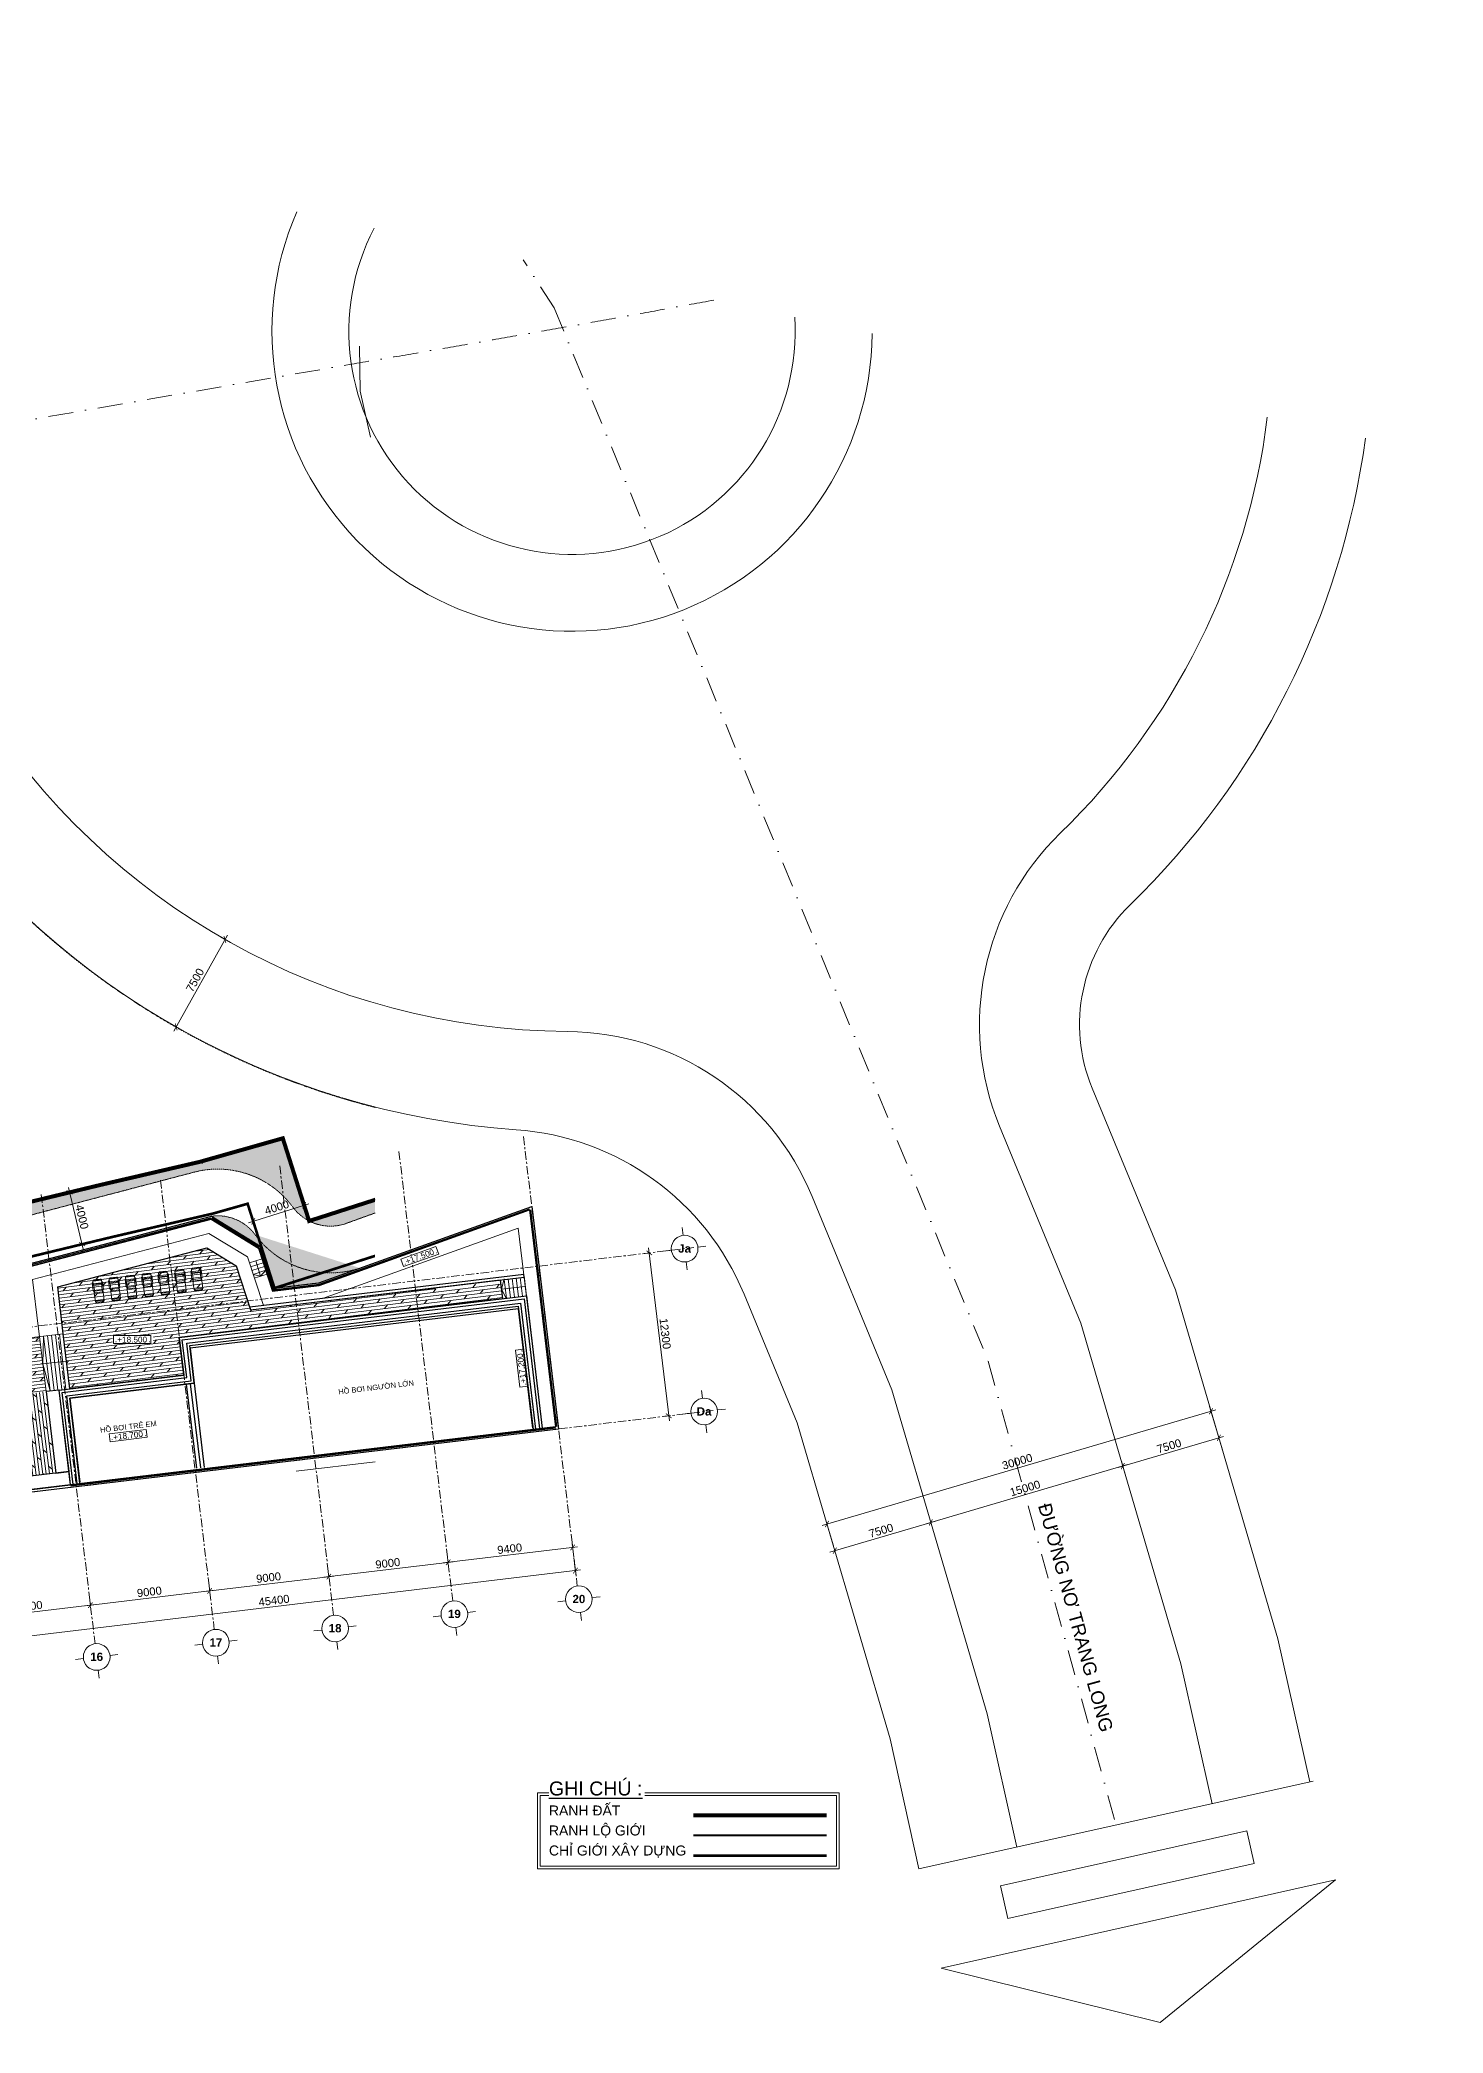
# Model space of a CAD drawing. Header units: millimetres. Extents: x -55734 to 162275, y -23881 to 125548.
# Drawn here: x 57099 to 162275, y -23881 to 125548 of the extents above; entities that cross this region are included whole.
import ezdxf
from ezdxf.enums import TextEntityAlignment as Align
from ezdxf.xclip import XClip

# ---------------------------------------------------------------- set-up
doc = ezdxf.new("R2010")
doc.units = ezdxf.units.MM
doc.header["$XCLIPFRAME"] = 0
for name, pattern in [('20180221 BF$0$2-2', [10, 5, -5]), ('20180221 BF$0$HIDDEN', [0.375, 0.25, -0.125]), ('DASHDOT', [1, 0.5, -0.25, 0, -0.25]), ('DASHDOT2', [0.5, 0.25, -0.125, 0, -0.125]), ('gf$0$Dash', [6, 3, -3]), ('Grid Line', [22.225, 12.7, -3.175, 3.175, -3.175]), ('HIDDEN2', [4.7625, 3.175, -1.5875]), ('PHANTOM', [63.5, 31.75, -6.35, 6.35, -6.35, 6.35, -6.35])]:
    doc.linetypes.add(name, pattern=pattern)
for name, color, linetype in [('20180221 BF$0$54', 7, 'Continuous'), ('CGXD', 5, 'HIDDEN2'), ('RD-AB', 4, 'PHANTOM'), ('RLG', 2, 'FENCELINE1')]:
    doc.layers.add(name, color=color, linetype=linetype)
for name, color, linetype, lineweight in [('20180221 BF$0$QHH ÐỀ XUẤT ÐIỀU CHỈNH', 5, '20180221 BF$0$HIDDEN', 30), ('20180221 BF$0$TUONG 2', 2, 'Continuous', 25), ('@ color hatch', 7, 'Continuous', 13), ('A-_DETA----_E', 8, 'Continuous', 9), ('A-DETL', 252, 'Continuous', 9), ('A1 - dp$0$TUONG 2', 2, 'Continuous', 25), ('CHU', 181, 'Continuous', 5), ('CHU-1', 7, 'Continuous', 9), ('Core - tb$0$$0$FURNITURE', 45, 'Continuous', 5), ('Core - tb$0$$0$TUONG 2', 2, 'Continuous', 25), ('DIM', 1, 'Continuous', 5), ('HATCH-1', 8, 'Continuous', 5), ('HATCH-TUONG', 152, 'Continuous', 15), ('Hatch-wall', 251, 'Continuous', 5), ('KH', 6, 'Continuous', 5), ('KI-HIEU-1', 151, 'Continuous', 9), ('M-_SANIFIXR_E', 7, 'Continuous', 9), ('net thay', 137, 'Continuous', 15), ('NET THAY 2', 55, 'Continuous', 5), ('NET-CAT', 3, 'Continuous', 15), ('NET-THAY', 2, 'Continuous', 9), ('TIM', 4, 'DASHDOT', 5), ('TRUC', 225, 'Continuous', 5)]:
    doc.layers.add(name, color=color, linetype=linetype, lineweight=lineweight)
doc.styles.add('Arial', font='arial_0.ttf')
doc.styles.add('Arial_1', font='arial_0.ttf', dxfattribs={"height": 400})
doc.styles.add('Arial_B', font='arialbd_0.ttf', dxfattribs={"height": 619.047619})
doc.styles.add('TA1', font='arial_0.ttf')
doc.linetypes.add('FENCELINE1', pattern='A,6.35,-2.54,[133,ltypeshp.shx,S=2.54,R=0,X=-2.54,Y=0],-2.54,25.4', length=36.83)
doc.dimstyles.new('D_300_KTx3.0', dxfattribs={"dimtxt": 600, "dimasz": 375, "dimexe": 375, "dimexo": 375, "dimgap": 160, "dimtad": 1, "dimdec": 0, "dimzin": 9, "dimtxsty": 'TA1', "dimblk": 'ARCHTICK', "dimcen": 1, "dimdle": 375, "dimclrd": 256, "dimclre": 256, "dimclrt": 7, "dimadec": 0, "dimazin": 0, "dimtfac": 1, "dimtdec": 0, "dimtix": 1, "dimtmove": 1, "dimatfit": 3, "dimldrblk": 'ARCHTICK', "dimfxl": 0, "dimtolj": 1, "dimtzin": 0, "dimlwd": -1, "dimlwe": -1, "dimarcsym": 0})
pattern_1 = [(0, (418126.44, 155406.3), (75, 75), [37.5, -112.5]), (90, (418145.19, 155387.55), (-75, 75), [37.5, -112.5])]

# ---------------------------------------------------------------- blocks, each defined once
blk = doc.blocks.new('_ARCHTICK')
at = {"color": 0, "linetype": 'ByBlock', "const_width": 0.15}
blk.add_lwpolyline([(-0.5, -0.5), (0.5, 0.5)], dxfattribs=at)
blk = doc.blocks.new('*D8')
at = {"layer": 'Defpoints', "color": 0, "transparency": 16777216}
for p in [(97083, 12111), (87700, 11414), (87750, 10993)]:
    blk.add_point(p, dxfattribs=at)
at = {"layer": 'DIM', "transparency": 16777216}
for p, q in [((97405, 12577), (87327, 11370)), ((97039, 12483), (96988, 12905)), ((87705, 11365), (87655, 11787))]:
    blk.add_line(p, q, dxfattribs=at)
at = {"layer": 'DIM', "transparency": 16777216, "xscale": 375, "yscale": 375, "zscale": 375}
for p, rotation in [((97033, 12532), 6.830649259322445), ((87700, 11414), 186.8306492593224)]:
    blk.add_blockref('_ARCHTICK', p, dxfattribs=dict(at, rotation=rotation))
at = {"layer": 'DIM', "color": 7, "transparency": 16777216, "insert": (92311, 12436), "char_height": 600, "attachment_point": 5, "rotation": 6.83065, "style": 'TA1'}
blk.add_mtext('\\A1;9400', dxfattribs=at)
blk = doc.blocks.new('*D9')
at = {"layer": 'Defpoints', "color": 0, "transparency": 16777216}
for p in [(87750, 10993), (78763, 10344), (78814, 9923)]:
    blk.add_point(p, dxfattribs=at)
at = {"layer": 'DIM', "transparency": 16777216}
for p, q in [((88072, 11459), (78391, 10299)), ((78769, 10295), (78719, 10716)), ((87705, 11365), (87655, 11787))]:
    blk.add_line(p, q, dxfattribs=at)
at = {"layer": 'DIM', "transparency": 16777216, "xscale": 375, "yscale": 375, "zscale": 375}
for p, rotation in [((78763, 10344), 186.8306492593224), ((87700, 11414), 6.830649259322445)]:
    blk.add_blockref('_ARCHTICK', p, dxfattribs=dict(at, rotation=rotation))
at = {"layer": 'DIM', "color": 7, "transparency": 16777216, "insert": (83176, 11342), "char_height": 600, "attachment_point": 5, "rotation": 6.83065, "style": 'TA1'}
blk.add_mtext('\\A1;9000', dxfattribs=at)
blk = doc.blocks.new('*D10')
at = {"layer": 'Defpoints', "color": 0, "transparency": 16777216}
for p in [(69827, 9273), (78814, 9923), (69878, 8852)]:
    blk.add_point(p, dxfattribs=at)
at = {"layer": 'DIM', "transparency": 16777216}
for p, q in [((78769, 10295), (78719, 10716)), ((79136, 10388), (69455, 9229)), ((69833, 9224), (69783, 9646))]:
    blk.add_line(p, q, dxfattribs=at)
at = {"layer": 'DIM', "transparency": 16777216, "xscale": 375, "yscale": 375, "zscale": 375}
for p, rotation in [((78763, 10344), 6.830649259322445), ((69827, 9273), 186.8306492593224)]:
    blk.add_blockref('_ARCHTICK', p, dxfattribs=dict(at, rotation=rotation))
at = {"layer": 'DIM', "color": 7, "transparency": 16777216, "insert": (74240, 10272), "char_height": 600, "attachment_point": 5, "rotation": 6.83065, "style": 'TA1'}
blk.add_mtext('\\A1;9000', dxfattribs=at)
blk = doc.blocks.new('*D11')
at = {"layer": 'Defpoints', "color": 0, "transparency": 16777216}
for p in [(60891, 8203), (60942, 7782), (69878, 8852)]:
    blk.add_point(p, dxfattribs=at)
at = {"layer": 'DIM', "transparency": 16777216}
for p, q in [((70200, 9318), (60519, 8158)), ((69833, 9224), (69783, 9646)), ((60897, 8154), (60847, 8575))]:
    blk.add_line(p, q, dxfattribs=at)
at = {"layer": 'DIM', "transparency": 16777216, "xscale": 375, "yscale": 375, "zscale": 375}
for p, rotation in [((69827, 9273), 6.830649259322445), ((60891, 8203), 186.8306492593224)]:
    blk.add_blockref('_ARCHTICK', p, dxfattribs=dict(at, rotation=rotation))
at = {"layer": 'DIM', "color": 7, "transparency": 16777216, "insert": (65304, 9201), "char_height": 600, "attachment_point": 5, "rotation": 6.83065, "style": 'TA1'}
blk.add_mtext('\\A1;9000', dxfattribs=at)
blk = doc.blocks.new('*D12')
at = {"layer": 'Defpoints', "color": 0, "transparency": 16777216}
for p in [(60942, 7782), (51955, 7133), (52006, 6711)]:
    blk.add_point(p, dxfattribs=at)
at = {"layer": 'DIM', "transparency": 16777216}
for p, q in [((61264, 8248), (51583, 7088)), ((51961, 7084), (51911, 7505)), ((60897, 8154), (60847, 8575))]:
    blk.add_line(p, q, dxfattribs=at)
at = {"layer": 'DIM', "transparency": 16777216, "xscale": 375, "yscale": 375, "zscale": 375}
for p, rotation in [((60891, 8203), 6.830649259322445), ((51955, 7133), 186.8306492593224)]:
    blk.add_blockref('_ARCHTICK', p, dxfattribs=dict(at, rotation=rotation))
at = {"layer": 'DIM', "color": 7, "transparency": 16777216, "insert": (56368, 8131), "char_height": 600, "attachment_point": 5, "rotation": 6.83065, "style": 'TA1'}
blk.add_mtext('\\A1;9000', dxfattribs=at)
blk = doc.blocks.new('*D13')
at = {"layer": 'Defpoints', "color": 0, "transparency": 16777216}
for p in [(103192, 34661), (104655, 22449), (104234, 22398)]:
    blk.add_point(p, dxfattribs=at)
at = {"layer": 'DIM', "transparency": 16777216}
for p, q in [((102820, 34617), (102399, 34566)), ((102727, 34983), (104279, 22026)), ((104283, 22404), (103862, 22354))]:
    blk.add_line(p, q, dxfattribs=at)
at = {"layer": 'DIM', "transparency": 16777216, "xscale": 375, "yscale": 375, "zscale": 375}
for p, rotation in [((102771, 34611), 96.83064925923125), ((104234, 22398), 276.8306492592313)]:
    blk.add_blockref('_ARCHTICK', p, dxfattribs=dict(at, rotation=rotation))
at = {"layer": 'DIM', "color": 7, "transparency": 16777216, "insert": (103966, 28560), "char_height": 600, "attachment_point": 5, "rotation": 276.83065, "style": 'TA1'}
blk.add_mtext('\\A1;12300', dxfattribs=at)
blk = doc.blocks.new('Grid - FamilyAL-KH TRUC-785342-MẶT BẰNG TẦNG 1')
at = {"layer": 'KH'}
for p, q in [((0, 7), (0, 4)), ((-8, -1), (-5, -1)), ((0, -9), (0, -6)), ((8, -1), (5, -1))]:
    blk.add_line(p, q, dxfattribs=at)
blk.add_circle((0, -1), 5, dxfattribs=at)
blk = doc.blocks.new('*D156')
at = {"layer": 'Defpoints', "color": 0, "transparency": 16777216}
for p in [(128825, 70464, 0), (128825, 70464), (132637, 71677)]:
    blk.add_point(p, dxfattribs=at)
at = {"layer": 'DIM', "transparency": 16777216}
blk.add_line((132994, 71791), (128468, 70350), dxfattribs=at)
for p, xscale, yscale, zscale, rotation in [((132637, 71677), 375.0000000000001, 375.0000000000001, 375.0000000000001, 17.6606388810385), ((128825, 70464), 375, 375, 375, 197.6606388810385)]:
    blk.add_blockref('_ARCHTICK', p, dxfattribs=dict(at, xscale=xscale, yscale=yscale, zscale=zscale, rotation=rotation))
at = {"layer": 'DIM', "color": 7, "transparency": 16777216, "insert": (130590, 71515), "char_height": 600, "attachment_point": 5, "rotation": 17.66064, "style": 'TA1'}
blk.add_mtext('\\A1;4000', dxfattribs=at)
blk = doc.blocks.new('*D157')
at = {"layer": 'Defpoints', "color": 0, "transparency": 16777216}
for p in [(115060, 72640), (115060, 72640), (116000, 68752, 0)]:
    blk.add_point(p, dxfattribs=at)
at = {"layer": 'DIM', "transparency": 16777216}
blk.add_line((116088, 68387), (114972, 73004), dxfattribs=at)
for p, xscale, yscale, zscale, rotation in [((115060, 72640), 375.0000000000001, 375.0000000000001, 375.0000000000001, 103.5907459284101), ((116000, 68752), 375, 375, 375, 283.5907459284101)]:
    blk.add_blockref('_ARCHTICK', p, dxfattribs=dict(at, xscale=xscale, yscale=yscale, zscale=zscale, rotation=rotation))
at = {"layer": 'DIM', "color": 7, "transparency": 16777216, "insert": (115984, 70805), "char_height": 600, "attachment_point": 5, "rotation": 283.59075, "style": 'TA1'}
blk.add_mtext('\\A1;4000', dxfattribs=at)
blk = doc.blocks.new('A$C64F00842')
blk.add_lwpolyline([(0, 3350), (-350, 0), (0, -3515)])
blk = doc.blocks.new('*U132')
at = {"layer": 'HATCH-1', "rotation": 180}
blk.add_blockref('A$C64F00842', (0, 0), dxfattribs=at)
blk = doc.blocks.new('*U133')
at = {"layer": 'CHU', "color": 0, "linetype": 'ByBlock', "lineweight": -2, "transparency": 16777216, "rotation": 186.8306492592334}
for p in [(87557, 48296, 0), (89263, 48500, 0), (90969, 48705, 0), (92675, 48909)]:
    blk.add_blockref('*U132', p, dxfattribs=at)
blk = doc.blocks.new('*D144')
at = {"layer": 'Defpoints', "color": 0, "transparency": 16777216}
for p in [(-89950, -25552, 0), (-87377, -32596, 0), (-87377, -32596)]:
    blk.add_point(p, dxfattribs=at)
at = {"layer": 'DIM', "transparency": 16777216}
blk.add_line((-90079, -25199), (-87248, -32949), dxfattribs=at)
at = {"layer": 'DIM', "transparency": 16777216, "xscale": 375, "yscale": 375, "zscale": 375}
for p, rotation in [((-89950, -25552), 110.0671664950598), ((-87377, -32596), 290.0671664950598)]:
    blk.add_blockref('_ARCHTICK', p, dxfattribs=dict(at, rotation=rotation))
at = {"layer": 'DIM', "color": 7, "transparency": 16777216, "insert": (-88225, -28914), "char_height": 600, "attachment_point": 5, "rotation": 290.06717, "style": 'TA1'}
blk.add_mtext('\\A1;7500', dxfattribs=at)
blk = doc.blocks.new('*D145')
at = {"layer": 'Defpoints', "color": 0, "transparency": 16777216}
for p in [(-87377, -32596, 0), (-83112, -47008, 0), (-82230, -46686)]:
    blk.add_point(p, dxfattribs=at)
at = {"layer": 'DIM', "transparency": 16777216}
for p, q in [((-87505, -32244), (-82101, -47038)), ((-82760, -46879), (-81878, -46557))]:
    blk.add_line(p, q, dxfattribs=at)
at = {"layer": 'DIM', "transparency": 16777216, "xscale": 375, "yscale": 375, "zscale": 375}
for p, rotation in [((-87377, -32596), 110.0671664954036), ((-82230, -46686), 290.0671664954036)]:
    blk.add_blockref('_ARCHTICK', p, dxfattribs=dict(at, rotation=rotation))
at = {"layer": 'DIM', "color": 7, "transparency": 16777216, "insert": (-84365, -39481), "char_height": 600, "attachment_point": 5, "rotation": 290.06717, "style": 'TA1'}
blk.add_mtext('\\A1;15000', dxfattribs=at)
blk = doc.blocks.new('*D146')
at = {"layer": 'Defpoints', "color": 0, "transparency": 16777216}
for p in [(-83112, -47008, 0), (-79656, -53730), (-80731, -54123, 0)]:
    blk.add_point(p, dxfattribs=at)
at = {"layer": 'DIM', "transparency": 16777216}
for p, q in [((-82760, -46879), (-81878, -46557)), ((-82359, -46334), (-79528, -54083)), ((-80378, -53994), (-79304, -53602))]:
    blk.add_line(p, q, dxfattribs=at)
at = {"layer": 'DIM', "transparency": 16777216, "xscale": 375, "yscale": 375, "zscale": 375}
for p, rotation in [((-82230, -46686), 110.0671664954036), ((-79656, -53730), 290.0671664954036)]:
    blk.add_blockref('_ARCHTICK', p, dxfattribs=dict(at, rotation=rotation))
at = {"layer": 'DIM', "color": 7, "transparency": 16777216, "insert": (-80505, -50048), "char_height": 600, "attachment_point": 5, "rotation": 290.06717, "style": 'TA1'}
blk.add_mtext('\\A1;7500', dxfattribs=at)
blk = doc.blocks.new('*D147')
at = {"layer": 'Defpoints', "color": 0, "transparency": 16777216}
for p in [(-54149, 25821, 0), (-53947, 26246), (-47378, 22596, 0)]:
    blk.add_point(p, dxfattribs=at)
at = {"layer": 'DIM', "transparency": 16777216}
for p, q in [((-46837, 22860), (-54286, 26408)), ((-53988, 26160), (-53786, 26585)), ((-47217, 22935), (-47015, 23360))]:
    blk.add_line(p, q, dxfattribs=at)
at = {"layer": 'DIM', "transparency": 16777216, "xscale": 375, "yscale": 375, "zscale": 375}
for p, rotation in [((-53947, 26246), 154.5300960787573), ((-47176, 23021), 334.5300960787573)]:
    blk.add_blockref('_ARCHTICK', p, dxfattribs=dict(at, rotation=rotation))
at = {"layer": 'DIM', "color": 7, "transparency": 16777216, "insert": (-50361, 25055), "char_height": 600, "attachment_point": 5, "rotation": 334.5301, "style": 'TA1'}
blk.add_mtext('\\A1;7500', dxfattribs=at)
blk = doc.blocks.new('*D148')
at = {"layer": 'Defpoints', "color": 0, "transparency": 16777216}
for p in [(-89950, -25552, 0), (-77699, -53015), (-80882, -54178, 0)]:
    blk.add_point(p, dxfattribs=at)
at = {"layer": 'DIM', "transparency": 16777216}
for p, q in [((-89598, -25423), (-87640, -24708)), ((-88121, -24484), (-77570, -53367)), ((-80530, -54050), (-77346, -52887))]:
    blk.add_line(p, q, dxfattribs=at)
at = {"layer": 'DIM', "transparency": 16777216, "xscale": 375, "yscale": 375, "zscale": 375}
for p, rotation in [((-87992, -24836), 110.0671664954036), ((-77699, -53015), 290.0671664954036)]:
    blk.add_blockref('_ARCHTICK', p, dxfattribs=dict(at, rotation=rotation))
at = {"layer": 'DIM', "color": 7, "transparency": 16777216, "insert": (-82407, -38766), "char_height": 600, "attachment_point": 5, "rotation": 290.06717, "style": 'TA1'}
blk.add_mtext('\\A1;30000', dxfattribs=at)
blk = doc.blocks.new('A$C7E716810')
at = {"layer": 'NET-THAY', "lineweight": 9}
for p, q in [((78461, 37362), (55701, 31415)), ((82160, 35102), (78461, 37362)), ((102470, 38101), (86498, 32363)), ((104469, 21408), (102470, 38101)), ((83182, 31965), (82160, 35102)), ((86498, 32363), (83182, 31965)), ((102781, 21206), (104469, 21408)), ((49500, 14824), (68427, 17091))]:
    blk.add_line(p, q, dxfattribs=at)
at = {"layer": 'NET-THAY'}
blk.add_line((102781, 21206), (68427, 17091), dxfattribs=at)
blk = doc.blocks.new('*D113')
at = {"layer": 'Defpoints', "color": 0, "transparency": 16777216}
for p in [(97083, 12111), (51849, 8016), (52163, 5395)]:
    blk.add_point(p, dxfattribs=at)
at = {"layer": 'DIM', "transparency": 16777216}
for p, q in [((97613, 10839), (51791, 5350)), ((97128, 11739), (97286, 10422)), ((51894, 7644), (52208, 5023))]:
    blk.add_line(p, q, dxfattribs=at)
at = {"layer": 'DIM', "transparency": 16777216, "xscale": 375, "yscale": 375, "zscale": 375}
for p, rotation in [((97241, 10795), 6.830649259322445), ((52163, 5395), 186.8306492593224)]:
    blk.add_blockref('_ARCHTICK', p, dxfattribs=dict(at, rotation=rotation))
at = {"layer": 'DIM', "color": 7, "transparency": 16777216, "insert": (74647, 8558), "char_height": 600, "attachment_point": 5, "rotation": 6.83065, "style": 'TA1'}
blk.add_mtext('\\A1;45400', dxfattribs=at)
blk = doc.blocks.new('02PLCH01')
at = {"color": 0, "linetype": 'ByBlock'}
for p, q in [((0, 5), (0, 21)), ((1, 5), (1, 21)), ((3, 2), (3, 24)), ((3, 24), (9.7, 24)), ((3, 2), (9.7, 2)), ((7.2, 24), (7.2, 26)), ((7.2, 26), (27, 26)), ((7.2, 0), (7.2, 2)), ((7.2, 0), (27, 0)), ((9.7, 24), (20.2, 23)), ((9.7, 2), (20.2, 3)), ((11.7, 23.8), (11.7, 2.2)), ((11.7, 23), (13.7, 23)), ((11.7, 3), (13.7, 3)), ((13.7, 23.6), (13.7, 2.4)), ((20.2, 23), (27, 23)), ((20.2, 3), (27, 3)), ((27, 23), (27, 26)), ((27, 24), (54.4, 24)), ((27, 0), (27, 3)), ((27, 2), (54.4, 2)), ((28.5, 2), (28.5, 24)), ((28.5, 23), (32.5, 23)), ((28.5, 3), (32.5, 3)), ((32.5, 2), (32.5, 24)), ((53.4, 24), (53.4, 2)), ((53.4, 23), (54.4, 23)), ((53.4, 3), (54.4, 3)), ((56.4, 21), (56.4, 5)), ((57.4, 21), (57.4, 5))]:
    blk.add_line(p, q, dxfattribs=at)
for centre, radius, start, end in [((3, 21), 3, 90, 180), ((3, 5), 3, 180, 270), ((3, 21), 2, 90, 180), ((3, 5), 2, 180, 270), ((54.4, 21), 3, 0, 90), ((54.4, 21), 2, 0, 90), ((54.4, 5), 2, 270, 0), ((54.4, 5), 3, 270, 0)]:
    blk.add_arc(centre, radius, start, end, dxfattribs=at)
at = {"color": 0, "linetype": 'ByBlock', "flags": 3}
blk.add_attdef('ITEM', (0, -14), '', height=6, dxfattribs=at)
blk = doc.blocks.new('*U116')
at = {"layer": 'Core - tb$0$$0$FURNITURE'}
for p, q in [((0, 100), (36600, 100)), ((0, 75), (36600, 75)), ((0, 25), (36600, 25)), ((0, 0), (36600, 0))]:
    blk.add_line(p, q, dxfattribs=at)
blk = doc.blocks.new('*U117')
at = {"layer": 'Core - tb$0$$0$FURNITURE'}
for p, q in [((0, 100), (3526, 100)), ((0, 75), (3526, 75)), ((0, 25), (3526, 25)), ((0, 0), (3526, 0))]:
    blk.add_line(p, q, dxfattribs=at)
blk = doc.blocks.new('*U118')
at = {"layer": 'Core - tb$0$$0$FURNITURE'}
for p, q in [((0, 100), (16365, 100)), ((0, 75), (16365, 75)), ((0, 25), (16365, 25)), ((0, 0), (16365, 0))]:
    blk.add_line(p, q, dxfattribs=at)
blk = doc.blocks.new('*U120')
at = {"layer": 'Core - tb$0$$0$FURNITURE'}
for p, q in [((0, 100), (4176, 100)), ((0, 75), (4176, 75)), ((0, 25), (4176, 25)), ((0, 0), (4176, 0))]:
    blk.add_line(p, q, dxfattribs=at)
blk = doc.blocks.new('*U121')
at = {"layer": 'Core - tb$0$$0$FURNITURE'}
for p, q in [((0, 100), (23430, 100)), ((0, 75), (23430, 75)), ((0, 25), (23430, 25)), ((0, 0), (23430, 0))]:
    blk.add_line(p, q, dxfattribs=at)
blk = doc.blocks.new('*U122')
at = {"layer": 'Core - tb$0$$0$FURNITURE'}
for p, q in [((0, 100), (3389, 100)), ((0, 75), (3389, 75)), ((0, 25), (3389, 25)), ((0, 0), (3389, 0))]:
    blk.add_line(p, q, dxfattribs=at)
blk = doc.blocks.new('*U123')
at = {"layer": 'Core - tb$0$$0$FURNITURE'}
for p, q in [((0, 100), (16743, 100)), ((0, 75), (16743, 75)), ((0, 25), (16743, 25)), ((0, 0), (16743, 0))]:
    blk.add_line(p, q, dxfattribs=at)
blk = doc.blocks.new('A$C0687412E')
at = {"layer": 'Hatch-wall', "ltscale": 0.5}
h = blk.add_hatch(dxfattribs=at)
h.set_pattern_fill('DOLMIT', color=256, scale=1000, angle=7)
h.set_pattern_definition([(7, (-36934.16, 5650.3), (-30.4673, 248.1365), []), (52, (-36934.16, 5650.3), (-557.208, 435.338), [353.553, -707.107])])
h.paths.add_polyline_path([(-52584, 5287), (-38898, 6914), (-38406, 2806), (-41186, 2472), (-51969, 1095), (-54970, 1095), (-54970, 5001)])
h.paths.add_polyline_path([(-37112, 7132), (-37113, 7140), (-37536, 10671), (-26357, 13591), (-24150, 12242), (-23611, 10590), (-23072, 8937), (-4347, 11065), (-4192, 9771), (-5582, 9604), (-5582, 9604), (-28419, 6869), (-28080, 4044), (-36619, 3020)])
h = blk.add_hatch(dxfattribs=at)
h.set_pattern_fill('DOLMIT', color=256, scale=1000, angle=277)
h.set_pattern_definition([(277, (266422.77, -201836.37), (248.13654, 30.46734), []), (322, (266422.8, -201836.4), (435.3384, 557.2077), [353.5534, -707.1068])])
h.paths.add_polyline_path([(-38406, 2805), (-41186, 2472), (-41186, 2472), (-51969, 1095), (-54956, 1092), (-54970, -5376), (-52015, -5022), (-48259, -4572), (-37674, -3304)])
at = {"layer": '20180221 BF$0$TUONG 2', "ltscale": 0.5, "elevation": 0}
for points in [[(-55169, 3795), (-54970, 3795), (-54970, 11554), (-55169, 11554)], [(-23134, 9130), (-23072, 8937), (-2573, 11392), (-2597, 11591)]]:
    blk.add_lwpolyline(points, close=True, dxfattribs=at)
for points in [[(-36563, -4178), (-37413, 2924), (-28080, 4042), (-28419, 6869), (-2405, 9985), (-1215, 56)], [(-36364, -4154), (-37191, 2749), (-27858, 3867), (-28196, 6694), (-2579, 9763), (-1414, 32)], [(-36066, -4119), (-36857, 2487), (-27524, 3605), (-27863, 6432), (-2842, 9429), (-1712, -4)], [(-35868, -4095), (-36635, 2312), (-27302, 3430), (-27640, 6257), (-3016, 9207), (-1910, -27)], [(-27898, 3359), (-27142, -2946)], [(-27600, 3395), (-26844, -2910)], [(-27302, 3430), (-26547, -2875)]]:
    blk.add_lwpolyline(points, dxfattribs=at)
at = {"layer": '20180221 BF$0$TUONG 2', "ltscale": 0.5}
blk.add_lwpolyline([(-222, 175), (-36563, -4178)], dxfattribs=at)
at = {"layer": 'A-_DETA----_E'}
for p, q in [((-26750, 20102, 0), (-26760, 20133, 0)), ((-26713, 19939, 0), (-26694, 19910, 0))]:
    blk.add_line(p, q, dxfattribs=at)
at = {"layer": 'A1 - dp$0$TUONG 2', "ltscale": 0.5, "elevation": 0}
for points in [[(-55369, 16492), (-55312, 16492), (-54984, 14151, 0.4487796), (-48769, 10007), (-26008, 15953), (-22310, 13693), (-21287, 10557), (-17971, 10955), (-1999, 16693), (0, -3), (-54969, -6588)], [(-55369, 15459), (-55182, 14124, 0.4487796), (-48718, 9813), (-26040, 15738), (-22477, 13561), (-21426, 10339), (-17925, 10759), (-2168, 16420), (-222, 172), (-54993, -6389)]]:
    blk.add_lwpolyline(points, format="xyb", dxfattribs=at)
for points in [[(-37113, 7140), (-37113, 7140), (-37536, 10671), (-26357, 13591), (-24150, 12242), (-23072, 8937), (-4360, 11178), (-4192, 9771), (-5582, 9604), (-5582, 9604), (-5582, 9604), (-5582, 9604), (-28419, 6869), (-28080, 4042), (-36619, 3019)], [(-38406, 2805), (-37674, -3304), (-36682, -3185), (-37413, 2924)], [(-36563, -4178), (-36682, -3185), (-52026, -5023), (-54969, -5376), (-54976, -6384), (-52100, -6039), (-45499, -5249)]]:
    blk.add_lwpolyline(points, close=True, dxfattribs=at)
blk.add_lwpolyline([(-1923, 75), (-2993, 9011), (-27617, 6062), (-27302, 3430), (-36635, 2312), (-35877, -3992)], dxfattribs=at)
at = {"layer": 'HATCH-TUONG'}
blk.add_arc((-50032, 14844, 0), 5197, 189.13027, 284.64287, dxfattribs=at)
at = {"layer": 'HATCH-TUONG', "lineweight": 9}
for radius in [5172, 5122, 5097]:
    blk.add_arc((-50032, 14844, 0), radius, 189.13027, 284.64287, dxfattribs=at)
at = {"layer": 'M-_SANIFIXR_E', "color": 8}
for p, q in [((-55169, 5545, 0), (-55169, 7343, 0)), ((-55184, 5548, 0), (-55201, 5548, 0)), ((-55201, 5548, 0), (-55201, 5545, 0)), ((-55201, 5545, 0), (-55181, 5545, 0)), ((-55181, 5565, 0), (-55184, 5565, 0)), ((-55184, 5565, 0), (-55184, 5548, 0)), ((-55181, 5545, 0), (-55181, 5565, 0)), ((-55181, 5545, 0), (-55169, 5545, 0))]:
    blk.add_line(p, q, dxfattribs=at)
at = {"layer": 'net thay', "ltscale": 0.5}
for p, q in [((-38999, 7708, 0), (-38905, 6925, 0)), ((-37113, 7140, 0), (-54970, 5001, 0)), ((-52969, 5240, 0), (-54969, 5240, 0))]:
    blk.add_line(p, q, dxfattribs=at)
at = {"layer": 'net thay', "ltscale": 0.5, "elevation": 0}
for points in [[(-38999, 7708), (-39414, 11214), (-26199, 14666), (-23313, 12903), (-22122, 9251), (-17694, 9783), (-3012, 15058), (-1334, 1049)], [(-23166, 12448), (-22215, 12754)], [(-23075, 12162), (-22123, 12469)], [(-22983, 11876), (-22031, 12183)], [(-22691, 12601), (-22323, 11459)], [(-22891, 11591), (-21939, 11897)], [(-22891, 11591), (-22323, 11459), (-21939, 11897)], [(-22799, 11305), (-21847, 11612)], [(-4067, 11255), (-4276, 10474), (-3889, 9765)], [(-4276, 10474), (-2489, 10689)], [(-4063, 11214), (-3894, 9806)], [(-3765, 11249), (-3596, 9842)], [(-3467, 11285), (-3298, 9878)], [(-3169, 11321), (-3000, 9914)], [(-2871, 11356), (-2702, 9949)], [(-2583, 11474), (-2405, 9985)], [(-52969, 7609), (-54969, 7609)], [(-53969, 5240), (-53969, 7609)], [(-52969, 7609), (-52969, 5240)], [(-52969, 7309), (-54969, 7309)], [(-52969, 7309), (-54969, 7309)], [(-52969, 7009), (-54969, 7009)], [(-52969, 6709), (-54969, 6709)], [(-52969, 6409), (-54969, 6409)], [(-52969, 6409), (-54969, 6409)], [(-52969, 6109), (-54969, 6109)], [(-38901, 6935), (-38407, 2814)], [(-38602, 6958), (-38654, 4875), (-38109, 2850)], [(-38603, 6970), (-38109, 2850)], [(-38305, 7006), (-37812, 2886)], [(-38007, 7042), (-37514, 2921)], [(-37709, 7078), (-37216, 2957)], [(-37412, 7113), (-36918, 2993)], [(-52969, 5809), (-54969, 5809)], [(-54969, 5702), (-53969, 5240), (-52969, 5702)], [(-52969, 5509), (-54969, 5509)], [(-38654, 4875), (-36867, 5089)]]:
    blk.add_lwpolyline(points, dxfattribs=at)
at = {"layer": 'NET-THAY', "lineweight": 9}
blk.add_arc((-50032, 14844, 0), 5000, 189.13027, 284.64287, dxfattribs=at)
at = {"layer": 'A-DETL', "xscale": -30.00000000000003, "yscale": 30.00000000000004, "zscale": 30, "rotation": 97.19309079376735}
for p in [(-28040, 11998, 0), (-26807, 12146, 0), (-34203, 11260, 0), (-32970, 11408, 0), (-31738, 11555, 0), (-30505, 11703, 0), (-29272, 11851, 0)]:
    blk.add_blockref('02PLCH01', p, dxfattribs=at)
at = {"layer": 'Core - tb$0$$0$TUONG 2'}
for name, p, rotation in [('*U123', (-17925, 10762, 0), 19.76211168029017), ('*U121', (-48718, 9816), 14.64287087509474), ('*U120', (-26040, 15741), 328.5752224310712), ('*U118', (-2168, 16423), 276.828643197241), ('*U122', (-22477, 13564, 0), 288.0610582902902), ('*U117', (-21426, 10342), 6.842416086619529)]:
    blk.add_blockref(name, p, dxfattribs=dict(at, rotation=rotation))
at = {"layer": 'Core - tb$0$$0$TUONG 2', "xscale": -1, "rotation": 186.8306201681944}
blk.add_blockref('*U116', (-36563, -4178, 0), dxfattribs=at)
blk = doc.blocks.new('*U143')
at = {"color": 7, "ltscale": 30, "true_color": 0xffffff, "insert": (520, 350), "char_height": 200, "attachment_point": 5, "bg_fill": 3, "box_fill_scale": 1.25, "bg_fill_color": 256, "bg_fill_true_color": 13158600, "bg_fill_transparency": 0}
blk.add_mtext('\\A1;.      ..', dxfattribs=at)
blk.add_lwpolyline([(-200, 200), (1200, 200), (1200, 500), (-200, 500)], close=True)
at = {"color": 7, "style": 'Arial'}
blk.add_attdef('±0.000', text='', height=220, dxfattribs=at).set_placement((500, 350), align=Align.MIDDLE)
blk = doc.blocks.new('A$C1F0A2BF7')
at = {"layer": '@ color hatch', "ltscale": 0.5}
h = blk.add_hatch(dxfattribs=at)
h.set_pattern_fill('CROSS', color=139, scale=300)
h.set_pattern_definition(pattern_1)
edge = h.paths.add_edge_path()
edge.add_line((100731, 69175.5), (117344.8, 73191.9))
edge.add_line((117344.8, 73191.9), (124832.7, 74932.4))
edge.add_line((124832.7, 74932.4), (131039.2, 76695.7))
edge.add_line((131039.2, 76695.7), (133013.3, 70495.4))
edge.add_arc((134613, 73608.5), 3500, 216.352495, 242.802459, ccw=False)
edge.add_arc((126156.4, 67384.6), 7000, 36.352495, 102.752313)
edge.add_line((124611.3, 74211.9), (103519, 68669.4))
edge.add_arc((102696.6, 72071.4), 3500, 235.834247, 283.590746, ccw=False)
h = blk.add_hatch(dxfattribs=at)
h.set_pattern_fill('CROSS', color=139, scale=300)
h.set_pattern_definition(pattern_1)
edge = h.paths.add_edge_path()
edge.add_line((133010.3, 70494.4), (152338.7, 76699.4))
edge.add_line((152338.7, 76699.4), (152826.3, 76434.6))
edge.add_line((152826.3, 76434.6), (135682.8, 70276))
edge.add_arc((134611, 73621), 3512.6, 242.888614, 287.76602, ccw=False)
h = blk.add_hatch(dxfattribs=at)
h.set_pattern_fill('CROSS', color=139, scale=300)
h.set_pattern_definition(pattern_1)
edge = h.paths.add_edge_path()
edge.add_line((125695.1, 70854), (129393.9, 68594.1))
edge.add_line((129393.9, 68594.1), (130416.7, 65457.8))
edge.add_line((130416.7, 65457.8), (133732.3, 65855.7))
edge.add_line((133732.3, 65855.7), (136819.4, 66965.3))
edge.add_arc((134613, 73608.5), 7000, 216.352495, 288.372844, ccw=False)
edge.add_arc((126156.4, 67384.6), 3500, 36.352495, 97.573695)
at = {"layer": '20180221 BF$0$54'}
blk.add_lwpolyline([(220896.7, 154644), (210020.4, -13578.8), (0, 0), (10876.4, 168222.8)], close=True, dxfattribs=at)
blk.add_lwpolyline([(220896.7, 154644), (210020.4, -13578.8), (0, 0), (10876.4, 168222.8)], close=True, dxfattribs=at)
at = {"layer": '20180221 BF$0$QHH ÐỀ XUẤT ÐIỀU CHỈNH', "linetype": '20180221 BF$0$2-2'}
blk.add_arc((152707.2, 137197.6, 0), 60000, 215.64442, 265.992139, dxfattribs=at)
at = {"layer": 'CGXD', "ltscale": 200, "const_width": 200, "elevation": 0}
blk.add_lwpolyline([(96759.2, 45314.9), (136491.9, 50242.4), (170213.8, 54174.3), (170585.9, 54217.7), (168911.8, 58286.3), (165478.7, 66500.9), (165408.7, 66480.5), (161217, 75348.6), (153561.1, 72890.8), (130418, 65461.2), (128403.5, 71788.7), (125832.2, 71058.2), (118267.2, 69299.8), (97389.2, 64252.5)], dxfattribs=at)
at = {"layer": 'NET THAY 2', "elevation": 0}
blk.add_lwpolyline([(142767.7, 53827.2), (142803, 53532.3, -0.41421356), (142366, 52976.4), (115527.5, 49761.6, -0.17380987), (113225.1, 50288.5)], format="xyb", dxfattribs=at)
at = {"layer": 'NET-THAY'}
for p, q in [((152713.6, 76819.7, 0), (133013.4, 70495.3, 0)), ((117344.8, 73191.9, 0), (100731, 69175.5, 0))]:
    blk.add_line(p, q, dxfattribs=at)
at = {"layer": 'NET-THAY', "lineweight": 9}
blk.add_line((125694.9, 70854, 0), (104145.5, 65223.6, 0), dxfattribs=at)
at = {"layer": 'NET-THAY', "linetype": 'gf$0$Dash', "elevation": 0}
for points in [[(100731, 69175.5), (117344.8, 73191.9), (124832.7, 74932.4), (131039.2, 76695.7), (133013.3, 70495.4, -0.11592488), (131794.1, 71533.8, 0.29811208), (124611.3, 74211.9), (103519, 68669.4, -0.21144634)], [(133010.3, 70494.4), (152338.7, 76699.4), (152826.3, 76434.6), (135682.8, 70276, -0.19835635)], [(125695.1, 70854), (129393.9, 68594.1), (130416.7, 65457.8), (133753.4, 65857.8), (136820.4, 66962, -0.32460271), (128975.3, 69459.2, 0.27366847)]]:
    blk.add_lwpolyline(points, format="xyb", close=True, dxfattribs=at)
at = {"layer": 'RD-AB', "ltscale": 30, "const_width": 300, "elevation": 0}
blk.add_lwpolyline([(100763.2, 41780.6), (136969.9, 46270.9), (170677.3, 50201.1), (176326.6, 50859.8), (175144.3, 53651.9), (172606.9, 59818.4), (167790.4, 71343.2), (167565.7, 71277.5), (163334.5, 80229.2), (152338.7, 76699.2), (133013.3, 70495.2), (131039.2, 76695.5), (124832.5, 74932.3), (117344.6, 73191.8), (100730.8, 69175.3)], dxfattribs=at)
at = {"layer": 'CHU'}
blk.add_blockref('*U133', (49629.4, 84453.4, 0), dxfattribs=at)
at = {"layer": 'DIM'}
for p1, p2, picture, middle in [((116000.4, 68751.8, 0), (115060.5, 72639.7, 0), '*D157', (115983.7, 70805.3, 0)), ((132637, 71677.2, 0), (128825.4, 70463.6, 0), '*D156', (130589.7, 71514.8, 0))]:
    dim = blk.add_aligned_dim(p1=p1, p2=p2, distance=0, dimstyle='D_300_KTx3.0', dxfattribs=at)
    dim.commit()
    dim.dimension.update_dxf_attribs({"geometry": picture, "text_midpoint": middle})
blk = doc.blocks.new('A$C73191BE0')
at = {"ltscale": 0.5, "elevation": 0}
for points in [[(-111251.6, -40603.8), (-101428.3, -37729.4), (-77631.6, -29036.5), (-63572, -22149.7, 0.30199134), (-52403.3, -3033, -0.25685091), (-30624.8, 42631.2, 0.30432898), (-22837.8, 63508.9), (-36453.2, 120668.2)], [(-107060.4, -55006.4), (-96743.6, -51987.6), (-71742.7, -42854.8), (-57395.8, -35827.2, -0.30666147), (-35190, -38948.3, 0.17038722), (-3074.3, -52421.3, 0.17038722)]]:
    blk.add_lwpolyline(points, format="xyb", dxfattribs=at)
at = {"ltscale": 0.5}
blk.add_arc((0, 0), 16725.7, 66.18214, 277.302352, dxfattribs=at)
at = {"layer": 'NET-THAY', "ltscale": 0.5}
blk.add_line((-113351.4, -33388.4, 0), (-104892.1, -62457.3, 0), dxfattribs=at)
at = {"layer": 'NET-THAY', "ltscale": 0.5, "elevation": 0}
for points in [[(-113351.4, -33388.4), (-103770.7, -30600.3), (-80576, -22127.4), (-71191.2, -17524, 0.28467924), (-59999.1, 324.1, -0.22328698), (-38037.5, 46402, 0.28700758), (-31261, 66503.8), (-43749.1, 118930.3)], [(-104954.1, -62204.6), (-94401.3, -59116.7), (-68798.2, -49763.9), (-54096.6, -42562.6, -0.30666147), (-40218, -44513.3, 0.16767148), (-4154.9, -59866.7, 0.16767148)]]:
    blk.add_lwpolyline(points, format="xyb", dxfattribs=at)
blk.add_lwpolyline([(-123672.1, -52181.6), (-120660.3, -35527.5), (-112156.1, -64583.4), (-123672.1, -52181.6)], dxfattribs=at)
blk.add_lwpolyline([(-111329.4, -58426.7), (-116644.6, -40266.9), (-114223.2, -39558.2), (-108907.9, -57718)], close=True, dxfattribs=at)
at = {"layer": 'NET-THAY', "ltscale": 0.5}
blk.add_arc((0, 0), 22491, 70.235253, 273.24924, dxfattribs=at)
at = {"layer": 'TIM', "linetype": 'DASHDOT2', "ltscale": 7500}
for p, q in [((1656.5, 1450.1, 0), (5114.6, 4002.7, 0)), ((1656.5, 1450.1, 0), (-75042.3, -36119.4, 0)), ((-75042.3, -36119.4, 0), (-109121.7, -47922.8, 0))]:
    blk.add_line(p, q, dxfattribs=at)
at = {"layer": 'TIM', "linetype": 'DASHDOT2', "ltscale": 7500, "elevation": 0, "flags": 128}
blk.add_lwpolyline([(3016.1, -10456.6, -0.00355337), (-3530.9, 16348.8), (-29038.3, 122434.4)], format="xyb", dxfattribs=at)
at = {"layer": 'CHU-1', "style": 'TA1'}
blk.add_text('ĐƯỜNG NƠ TRANG LONG', height=1000, rotation=199.103568, dxfattribs=at).set_placement((-85590.2, -40525, 0))
at = {"layer": 'DIM'}
for p1, p2, distance, picture, middle in [((-47378.5, 22596, 0), (-54149.5, 25821.2, 0), -470.9, '*D147', (-50360.9, 25054.8, 0)), ((-89950.1, -25551.7, 0), (-87376.7, -32596.4, 0), 0, '*D144', (-88225.4, -28914, 0))]:
    dim = blk.add_aligned_dim(p1=p1, p2=p2, distance=distance, dimstyle='D_300_KTx3.0', dxfattribs=at)
    dim.commit()
    dim.dimension.update_dxf_attribs({"geometry": picture, "text_midpoint": middle})
for base, p1, p2, picture, middle in [((-77698.6, -53015.2, 0), (-89950.1, -25551.7, 0), (-80882.4, -54178.3, 0), '*D148', (-82407.2, -38765.8, 0)), ((-82229.9, -46685.7, 0), (-87376.7, -32596.4, 0), (-83111.8, -47007.9, 0), '*D145', (-84365.3, -39481, 0)), ((-79656.5, -53730.4, 0), (-83111.8, -47007.9, 0), (-80730.7, -54122.8, 0), '*D146', (-80505.1, -50048.1, 0))]:
    dim = blk.add_linear_dim(base=base, p1=p1, p2=p2, angle=110.067166, dimstyle='D_300_KTx3.0', dxfattribs=at)
    dim.commit()
    dim.dimension.update_dxf_attribs({"geometry": picture, "text_midpoint": middle})

msp = doc.modelspace()

# ---------------------------------------------------------------- linework, layer by layer
at = {"layer": 'CGXD', "ltscale": 200, "const_width": 200}
msp.add_lwpolyline([(116074.3, -10564.7), (106074.3, -10564.7)], dxfattribs=at)
at = {"layer": 'DIM'}
for points in [[(102453.7, -5864.7), (117006.6, -5864.7), (117006.6, -11564.7), (94408.1, -11564.7), (94408.1, -5864.7), (95253.7, -5864.7)], [(102453.7, -6064.7), (116806.6, -6064.7), (116806.6, -11364.7), (94608.1, -11364.7), (94608.1, -6064.7), (95253.7, -6064.7)]]:
    msp.add_lwpolyline(points, dxfattribs=at)
at = {"layer": 'RD-AB', "ltscale": 30, "const_width": 300}
msp.add_lwpolyline([(116074.3, -7564.7), (106074.3, -7564.7)], dxfattribs=at)
at = {"layer": 'RLG', "ltscale": 50, "const_width": 150}
msp.add_lwpolyline([(116074.3, -9064.7), (106074.3, -9064.7)], dxfattribs=at)
at = {"layer": 'TRUC', "linetype": 'Grid Line', "ltscale": 50}
for p, q in [((84010.7, 42210.2), (87974.8, 9116.8)), ((93344, 43328.2), (94601.9, 32826.6))]:
    msp.add_line(p, q, dxfattribs=at)

# ---------------------------------------------------------------- block references
at = {"color": 250, "lineweight": 5}
for p, xscale, yscale, zscale, rotation in [((105624.1, 34952.6), 199.9999999999999, 199.9999999999999, 199.9999999999999, 276.8306492592333), ((107087, 22739.9), 199.9999999999999, 199.9999999999999, 199.9999999999999, 276.8306492592333), ((88188.8, 7330.3), 200.0000000000001, 200.0000000000001, 200.0000000000001, 186.8306492592331), ((97522.1, 8447.6), 200.0000000000001, 200.0000000000001, 200.0000000000001, 186.8306492592331), ((79252.7, 6259.8), 199.9999999999997, 199.9999999999997, 199.9999999999997, 186.8306492592331), ((61380.4, 4119), 200.0000000000001, 200.0000000000001, 200.0000000000001, 186.8306492592331), ((70316.5, 5189.4), 200.0000000000001, 200.0000000000001, 200.0000000000001, 186.8306492592331)]:
    msp.add_blockref('Grid - FamilyAL-KH TRUC-785342-MẶT BẰNG TẦNG 1', p, dxfattribs=dict(at, xscale=xscale, yscale=yscale, zscale=zscale, rotation=rotation))
at = {"layer": 'KI-HIEU-1', "linetype": 'ByBlock', "xscale": 2, "yscale": 2, "zscale": 2, "rotation": 96.83064814050083}
msp.add_blockref('*U143', (94022.4, 25052.5, 0), dxfattribs=at).add_auto_attribs({'±0.000': '+17.200'})

# ---------------------------------------------------------------- texts
at = {"layer": 'CGXD', "ltscale": 200, "style": 'Arial'}
msp.add_text('CHỈ GIỚI XÂY DỰNG', height=750, dxfattribs=at).set_placement((95253.7, -10564.7))
at = {"layer": 'KH', "char_height": 619.05, "attachment_point": 2, "line_spacing_factor": 0.941778, "style": 'Arial_B'}
for s, insert, width in [('Ja', (105420.4, 35251.1), 1116.488), ('Da', (106883.3, 23038.4), 1285.43), ('20', (97498, 8974), 1116.488), ('19', (88164.6, 7856.7), 1116.488), ('18', (79228.5, 6786.3), 1116.488), ('16', (61356.3, 4645.4), 1116.488), ('17', (70292.4, 5715.8), 1116.488)]:
    msp.add_mtext(s, dxfattribs=dict(at, insert=insert, width=width))
at = {"layer": 'RD-AB', "ltscale": 20, "style": 'Arial'}
for s, height, p in [('%%UGHI CHÚ :', 1050, (95253.7, -6064.7)), ('RANH ĐẤT ', 750, (95253.7, -7564.7))]:
    msp.add_text(s, height=height, dxfattribs=at).set_placement(p)
at = {"layer": 'RLG', "ltscale": 20, "style": 'Arial', "oblique": 360}
msp.add_text('RANH LỘ GIỚI ', height=750, dxfattribs=at).set_placement((95253.7, -9064.7))

# ---------------------------------------------------------------- dimensions: what is measured, and where the dimension line sits
at = {"layer": 'DIM'}
for base, p1, p2, angle, picture, middle in [((104234.1, 22398.2), (103192.4, 34661.3), (104655.3, 22448.6), 276.830649, '*D13', (103965.9, 28560)), ((52163.2, 5395), (97083.3, 12111), (51849.3, 8016), 6.830649, '*D113', (74646.7, 8557.8)), ((87699.6, 11414.2), (97083.3, 12111), (87750, 10993), 6.830649, '*D8', (92310.8, 12436.3)), ((69827.3, 9273.4), (78813.9, 9922.6), (69877.8, 8852.1), 6.830649, '*D10', (74239.9, 10271.6)), ((78763.5, 10343.8), (87750, 10993), (78813.9, 9922.6), 6.830649, '*D9', (83176.1, 11342.1)), ((60891.2, 8203), (69877.8, 8852.1), (60941.7, 7781.7), 6.830649, '*D11', (65303.8, 9201.2)), ((51955.1, 7132.6), (60941.7, 7781.7), (52005.6, 6711.3), 6.830649, '*D12', (56367.7, 8130.8))]:
    dim = msp.add_linear_dim(base=base, p1=p1, p2=p2, angle=angle, dimstyle='D_300_KTx3.0', dxfattribs=at)
    dim.commit()
    dim.dimension.update_dxf_attribs({"geometry": picture, "text_midpoint": middle})

# ---------------------------------------------------------------- next in the draw order: linework, layer by layer
at = {"layer": 'TRUC', "linetype": 'Grid Line', "ltscale": 50}
msp.add_line((93344, 43328.2), (97308.1, 10234.8), dxfattribs=at)
msp.add_line((93344, 43328.2), (97308.1, 10234.8), dxfattribs=at)

# ---------------------------------------------------------------- next in the draw order: block references
at = {"layer": 'DIM'}
msp.add_blockref('A$C7E716810', (-8499.6, -0.1), dxfattribs=at)

# ---------------------------------------------------------------- next in the draw order: block references
at = {"layer": 'NET THAY 2'}
ref = msp.add_blockref('A$C1F0A2BF7', (-55733.8, -33492.4, 0), dxfattribs=at)
XClip(ref).set_block_clipping_path([(-27462.6186291156, 51738.6749988016), (137958.5174097056, 152520.3806320981)])

# ---------------------------------------------------------------- next in the draw order: linework, layer by layer
at = {"layer": 'TRUC', "linetype": 'Grid Line', "ltscale": 50}
for p, q in [((75074.6, 41139.8), (79038.7, 8046.4)), ((57202.3, 38999), (61166.4, 5905.6)), ((66138.4, 40069.4), (70102.5, 6976)), ((41585.2, 27281.7), (106103.2, 35010)), ((43048.1, 15069), (107566.1, 22797.3))]:
    msp.add_line(p, q, dxfattribs=at)

# ---------------------------------------------------------------- next in the draw order: block references
at = {"layer": 'CHU'}
msp.add_blockref('A$C0687412E', (95969.7, 21408.2, 0), dxfattribs=at)
at = {"layer": 'NET-CAT', "rotation": 86.30059057706528}
msp.add_blockref('A$C73191BE0', (96985.1, 103700.7, 0), dxfattribs=at)

# ---------------------------------------------------------------- next in the draw order: texts
at = {"layer": 'CHU', "color": 7, "char_height": 400, "attachment_point": 1, "rotation": 6.83062, "line_spacing_factor": 0.936439, "style": 'Arial_1'}
for s, insert, width in [('HỒ BƠI NGƯỜN LỚN', (79446.4, 24396.4), 6099.806), ('HỒ BƠI TRẺ EM', (61589.3, 21527.2), 4857.579)]:
    msp.add_mtext(s, dxfattribs=dict(at, insert=insert, width=width))

# ---------------------------------------------------------------- next in the draw order: block references
at = {"layer": 'KI-HIEU-1', "linetype": 'ByBlock'}
for p, xscale, yscale, zscale, rotation, values in [((84867.4, 33338.6, 0), 2, 2, 2, 19.76211170194454, {'±0.000': '+17.500'}), ((62799.9, 20103.6, 0), 1.999999999999999, 1.999999999999999, 1.999999999999999, 6.83062014653976, {'±0.000': '+18.700'})]:
    msp.add_blockref('*U143', p, dxfattribs=dict(at, xscale=xscale, yscale=yscale, zscale=zscale, rotation=rotation)).add_auto_attribs(values)
at = {"layer": 'KI-HIEU-1', "linetype": 'ByBlock', "xscale": 2, "yscale": 2, "zscale": 2}
msp.add_blockref('*U143', (63017.3, 27410.2), dxfattribs=at).add_auto_attribs({'±0.000': '+18.500'})

doc.saveas('drawing.dxf')
